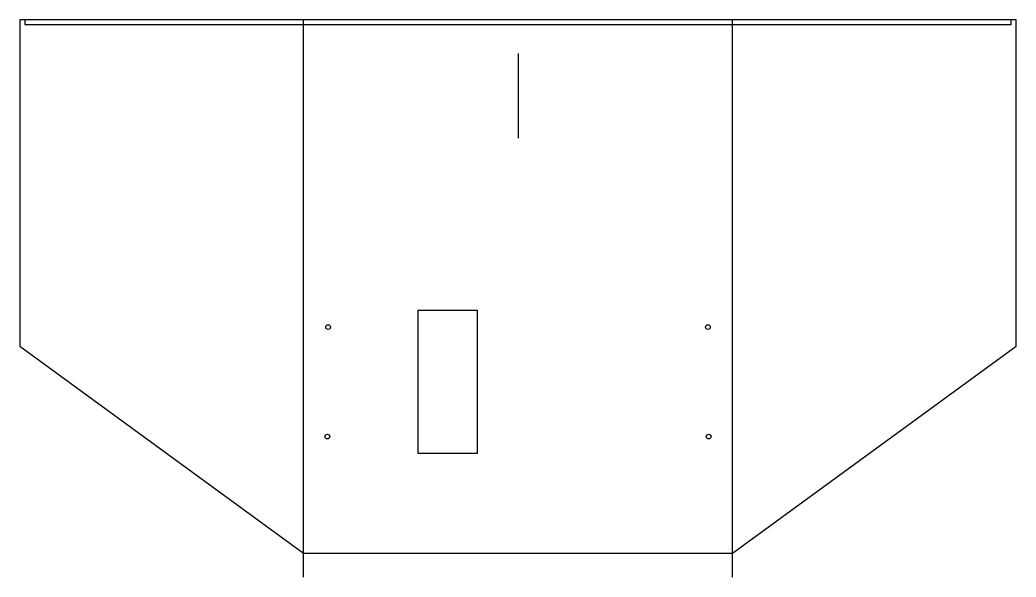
# Model space of a CAD drawing. Header units: millimetres. Extents: x -416 to 2, y -232 to 2.
import ezdxf

# ---------------------------------------------------------------- set-up
doc = ezdxf.new("R2010")
doc.units = ezdxf.units.MM
doc.layers.get('0').update_dxf_attribs({"linetype": 'CONTINUOUS'})

msp = doc.modelspace()

# ---------------------------------------------------------------- linework, layer by layer
for p, q in [((2, 2.13), (-416, 2.13)), ((-416, 2.13), (-416, -134.87)), ((-297, -221.87), (-297, 2.13)), ((-117, -221.87), (-117, 2.13)), ((2, -134.87), (2, 2.13)), ((-207, -11.94), (-207, -47.5)), ((-224, -119.87, 0.1), (-249, -119.87, 0.1)), ((-249, -119.87, 0.1), (-249, -179.87, 0.1)), ((-224, -179.87, 0.1), (-224, -119.87, 0.1)), ((-416, -134.87), (-297, -221.87)), ((-117, -221.87), (2, -134.87)), ((-249, -179.87, 0.1), (-224, -179.87, 0.1)), ((-297, -221.87), (-117, -221.87)), ((-297, -231.87, -118), (-297, -221.87)), ((-117, -231.87, -118), (-117, -221.87))]:
    msp.add_line(p, q)
msp.add_lwpolyline([(-414, 0.13), (0, 0.13), (0, 2.13), (-414, 2.13)], close=True)
at = {"extrusion": (0.005675, 5.9726e-17, 0.999984)}
msp.add_circle((-286.69, -126.88, -1.17), 1, dxfattribs=at)
at = {"extrusion": (0.005675, 5.95701e-17, 0.999984)}
msp.add_circle((-127.31, -126.88, -1.17), 1, dxfattribs=at)
at = {"extrusion": (-0.000847583, 6.05348e-17, 1)}
msp.add_circle((-287, -172.87, 0.18), 1, dxfattribs=at)
at = {"extrusion": (-0.000847583, -6.11371e-17, 1)}
msp.add_circle((-127, -172.87, 0.18), 1, dxfattribs=at)

doc.saveas('drawing.dxf')
